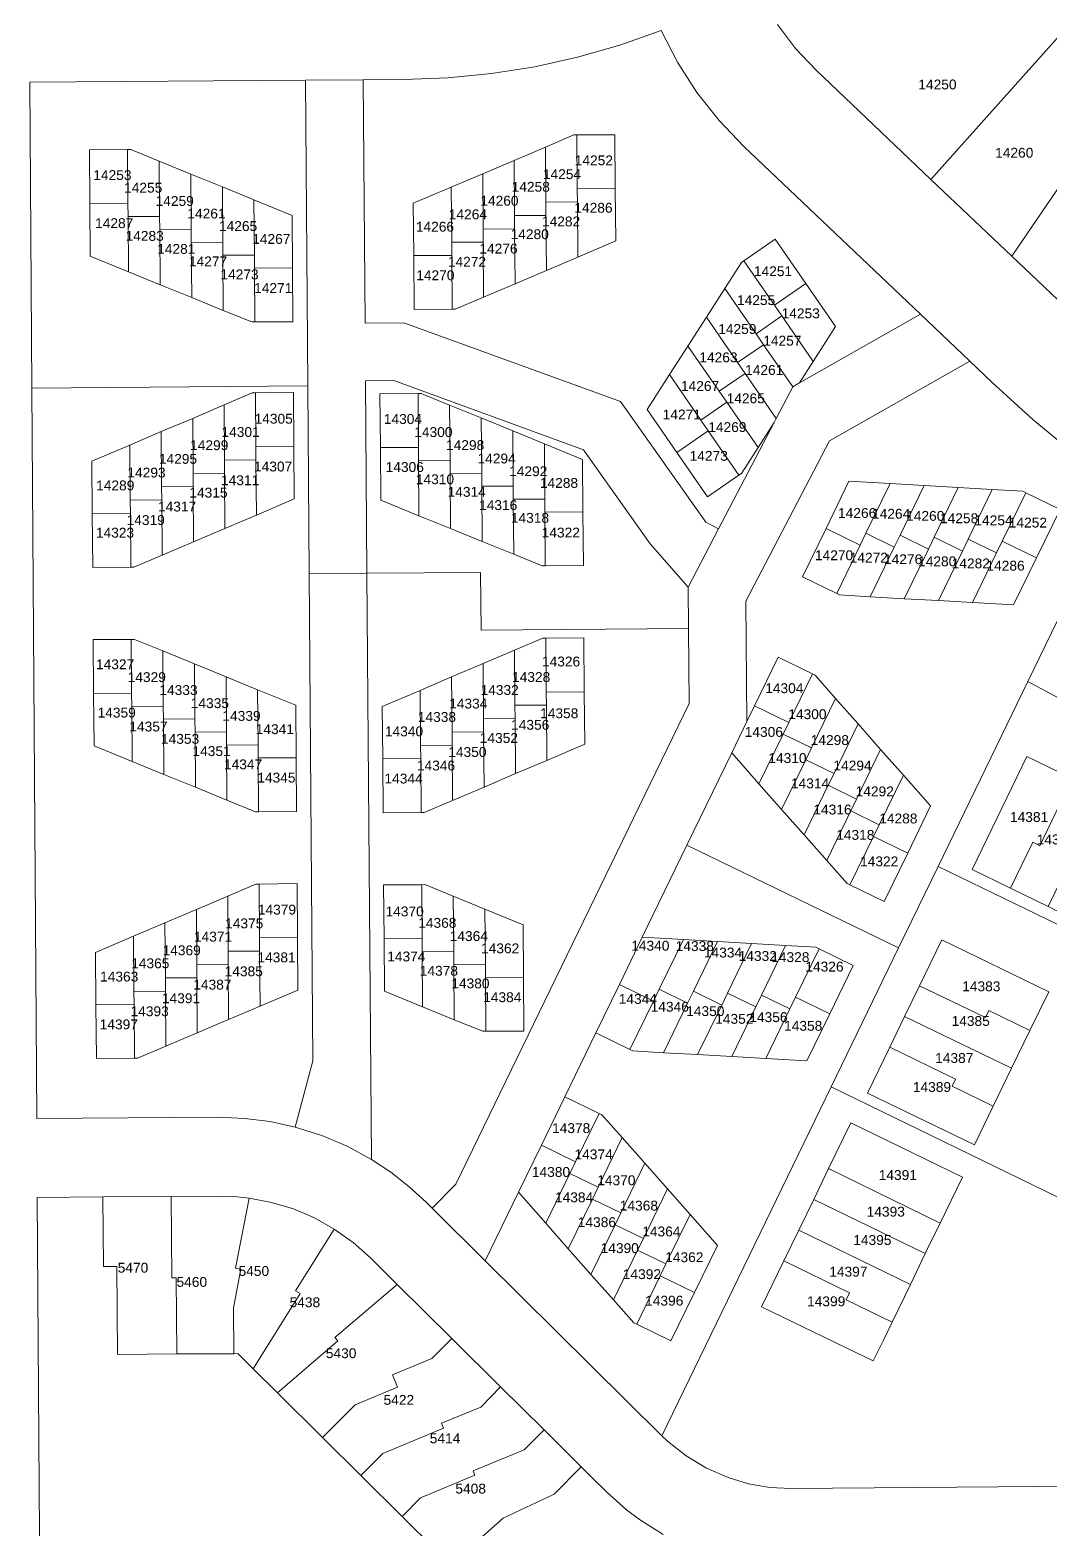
# Model space of a CAD drawing. Header units: feet. Extents: x 865220 to 2843432, y -2240498 to 970288.
# Drawn here: x 2838615 to 2839391, y 963342 to 964482 of the extents above; entities that cross this region are included whole.
import ezdxf
from ezdxf.enums import TextEntityAlignment as Align

# ---------------------------------------------------------------- set-up
doc = ezdxf.new("R2010")
doc.units = ezdxf.units.FT
doc.header["$LTSCALE"] = 0.015
doc.header["$MEASUREMENT"] = 0
doc.layers.add('Dakota County Addresses', color=7, linetype='Continuous')
doc.layers.add('Dakota County Parcels', color=7, linetype='Continuous')
doc.styles.add('Dimensions 100', font='arial.ttf')

# ---------------------------------------------------------------- blocks, each defined once
blk = doc.blocks.new('ACMAP_ANN_TEMPLATE_Dakota County Addresses')
at = {"layer": 'Dakota County Addresses', "style": 'Dimensions 100'}
blk.add_attdef('DakotaCountyAddress', text='', height=50, dxfattribs=at).set_placement((0, 0), align=Align.CENTER)

msp = doc.modelspace()

# ---------------------------------------------------------------- linework, layer by layer
at = {"layer": 'Dakota County Parcels', "lineweight": 5, "ltscale": 100}
for p, q in [((2839301.2, 964368.7), (2839408, 964488.2)), ((2839213.7, 964451.8), (2839301.2, 964368.7)), ((2838614.7, 964442.8), (2838824.7, 964444.2)), ((2838616.2, 964209.8), (2838614.7, 964442.8)), ((2838824.7, 964444.2), (2838868.7, 964444.5)), ((2838826.5, 964211.4), (2838824.7, 964444.2)), ((2838868.7, 964444.5), (2838899.7, 964444.8)), ((2838870.1, 964259.3), (2838868.7, 964444.5)), ((2839362.8, 964310.2), (2839457.9, 964449.6)), ((2839007.5, 964393.3), (2839029, 964402.5)), ((2839029, 964402.5), (2839031.4, 964402.5)), ((2839031.4, 964402.5), (2839060.4, 964402.7)), ((2839031.7, 964361.5), (2839031.4, 964402.5)), ((2839060.7, 964361.7), (2839060.4, 964402.7)), ((2838660.1, 964391.1), (2838689.1, 964391.4)), ((2838660.4, 964350.1), (2838660.1, 964391.1)), ((2838689.1, 964391.4), (2838691.5, 964391.4)), ((2838689.4, 964350.4), (2838689.1, 964391.4)), ((2838691.5, 964391.4), (2838713.2, 964382.5)), ((2838983.6, 964383.1), (2839007.5, 964393.3)), ((2839007.8, 964351.3), (2839007.5, 964393.3)), ((2839158.6, 964393.8), (2839293.2, 964266)), ((2838713.2, 964382.5), (2838737.3, 964372.7)), ((2838713.5, 964340.5), (2838713.2, 964382.5)), ((2838737.3, 964372.7), (2838761.3, 964362.9)), ((2838737.6, 964330.7), (2838737.3, 964372.7)), ((2838935.7, 964362.8), (2838959.7, 964372.9)), ((2838959.7, 964372.9), (2838983.6, 964383.1)), ((2838960, 964330.9), (2838959.7, 964372.9)), ((2838983.9, 964341.1), (2838983.6, 964383.1)), ((2838761.3, 964362.9), (2838785.4, 964353.1)), ((2838761.6, 964320.9), (2838761.3, 964362.9)), ((2838906.8, 964350.5), (2838935.7, 964362.8)), ((2838936.1, 964320.8), (2838935.7, 964362.8)), ((2839031.7, 964361.5), (2839060.7, 964361.7)), ((2839031.8, 964351.5), (2839031.7, 964361.5)), ((2839061, 964321.8), (2839060.7, 964361.7)), ((2839301.2, 964368.7), (2839362.8, 964310.2)), ((2838660.4, 964350.1), (2838689.4, 964350.4)), ((2838660.7, 964310.2), (2838660.4, 964350.1)), ((2838689.5, 964340.4), (2838689.4, 964350.4)), ((2838785.7, 964311.1), (2838785.4, 964353.1)), ((2838785.4, 964353.1), (2838814.5, 964341.2)), ((2838907.1, 964310.6), (2838906.8, 964350.5)), ((2839007.8, 964351.3), (2839031.8, 964351.5)), ((2839007.9, 964341.3), (2839007.8, 964351.3)), ((2839032.1, 964309.5), (2839031.8, 964351.5)), ((2838689.5, 964340.4), (2838713.5, 964340.5)), ((2838689.8, 964298.4), (2838689.5, 964340.4)), ((2838713.6, 964330.5), (2838713.5, 964340.5)), ((2838814.8, 964301.3), (2838814.5, 964341.2)), ((2838983.9, 964341.1), (2839007.9, 964341.3)), ((2838984, 964331.1), (2838983.9, 964341.1)), ((2839008.2, 964299.3), (2839007.9, 964341.3)), ((2838713.6, 964330.5), (2838737.6, 964330.7)), ((2838713.9, 964288.5), (2838713.6, 964330.5)), ((2838737.6, 964320.7), (2838737.6, 964330.7)), ((2838960, 964330.9), (2838984, 964331.1)), ((2838960.1, 964320.9), (2838960, 964330.9)), ((2838984.3, 964289.1), (2838984, 964331.1)), ((2838737.6, 964320.7), (2838761.6, 964320.9)), ((2838738, 964278.7), (2838737.6, 964320.7)), ((2838761.7, 964310.9), (2838761.6, 964320.9)), ((2838936.1, 964320.8), (2838960.1, 964320.9)), ((2838936.1, 964310.8), (2838936.1, 964320.8)), ((2838960.4, 964279), (2838960.1, 964320.9)), ((2839032.1, 964309.5), (2839061, 964321.8)), ((2839158.7, 964306.6), (2839182.6, 964323.1)), ((2839182.6, 964323.1), (2839205.9, 964289.4)), ((2838660.7, 964310.2), (2838689.8, 964298.4)), ((2838761.7, 964310.9), (2838785.7, 964311.1)), ((2838762, 964268.9), (2838761.7, 964310.9)), ((2838785.8, 964301.1), (2838785.7, 964311.1)), ((2838907.1, 964310.6), (2838936.1, 964310.8)), ((2838907.4, 964269.6), (2838907.1, 964310.6)), ((2838936.4, 964269.8), (2838936.1, 964310.8)), ((2839008.2, 964299.3), (2839032.1, 964309.5)), ((2839144.1, 964285.6), (2839156.8, 964305.3)), ((2839156.8, 964305.3), (2839158.7, 964306.6)), ((2839158.7, 964306.6), (2839182.1, 964272.9)), ((2839362.8, 964310.2), (2839402.7, 964272.3)), ((2838689.8, 964298.4), (2838713.9, 964288.5)), ((2838785.8, 964301.1), (2838814.8, 964301.3)), ((2838786.1, 964260.1), (2838785.8, 964301.1)), ((2838815.1, 964260.3), (2838814.8, 964301.3)), ((2838984.3, 964289.1), (2839008.2, 964299.3)), ((2838713.9, 964288.5), (2838738, 964278.7)), ((2838960.4, 964279), (2838984.3, 964289.1)), ((2839130.1, 964263.7), (2839144.1, 964285.6)), ((2839144.1, 964285.6), (2839168, 964251)), ((2839182.1, 964272.9), (2839205.9, 964289.4)), ((2839205.9, 964289.4), (2839228.6, 964256.6)), ((2838738, 964278.7), (2838762, 964268.9)), ((2838907.4, 964269.6), (2838936.4, 964269.8)), ((2838936.4, 964269.8), (2838938.8, 964269.8)), ((2838938.8, 964269.8), (2838960.4, 964279)), ((2839182.1, 964272.9), (2839187.7, 964264.7)), ((2838762, 964268.9), (2838783.7, 964260.1)), ((2838783.7, 964260.1), (2838786.1, 964260.1)), ((2838786.1, 964260.1), (2838815.1, 964260.3)), ((2838870.1, 964259.3), (2838899.6, 964259.5)), ((2838899.6, 964259.5), (2839064.6, 964199.5)), ((2839116, 964241.8), (2839130.1, 964263.7)), ((2839130.1, 964263.7), (2839153.9, 964229.2)), ((2839168, 964251), (2839187.7, 964264.7)), ((2839187.7, 964264.7), (2839211.6, 964230.1)), ((2839201, 964213.7), (2839293.2, 964266)), ((2839293.2, 964266), (2839330.9, 964230.2)), ((2839168, 964251), (2839173.7, 964242.8)), ((2839211.6, 964230.1), (2839228.6, 964256.6)), ((2839102, 964220), (2839116, 964241.8)), ((2839116, 964241.8), (2839139.9, 964207.3)), ((2839153.9, 964229.2), (2839173.7, 964242.8)), ((2839173.7, 964242.8), (2839195.9, 964210.7)), ((2839153.9, 964229.2), (2839159.6, 964220.9)), ((2839201, 964213.7), (2839211.6, 964230.1)), ((2839224, 964169.5), (2839330.9, 964230.2)), ((2839330.9, 964230.2), (2839347.6, 964214.3)), ((2838870.4, 964215.3), (2838892, 964215.5)), ((2838871.5, 964068.8), (2838870.4, 964215.3)), ((2838892, 964215.5), (2839036.6, 964162.8)), ((2839085, 964193.5), (2839102, 964220)), ((2839102, 964220), (2839125.8, 964185.4)), ((2839139.9, 964207.3), (2839159.6, 964220.9)), ((2839159.6, 964220.9), (2839183.3, 964186.7)), ((2839195.9, 964210.7), (2839201, 964213.7)), ((2838616.2, 964209.8), (2838826.5, 964211.4)), ((2838619.9, 963653.5), (2838616.2, 964209.8)), ((2838762.6, 964196.9), (2838784.1, 964206.1)), ((2838784.1, 964206.1), (2838786.5, 964206.1)), ((2838786.5, 964206.1), (2838815.5, 964206.3)), ((2838786.8, 964165.1), (2838786.5, 964206.1)), ((2838815.8, 964165.3), (2838815.5, 964206.3)), ((2838826.5, 964211.4), (2838827.5, 964068.4)), ((2838881.4, 964205.4), (2838910.4, 964205.6)), ((2838881.7, 964164.4), (2838881.4, 964205.4)), ((2838910.7, 964164.6), (2838910.4, 964205.6)), ((2838910.4, 964205.6), (2838912.8, 964205.6)), ((2838912.8, 964205.6), (2838934.5, 964196.8)), ((2839139.9, 964207.3), (2839145.6, 964199.1)), ((2839183.3, 964186.7), (2839195.9, 964210.7)), ((2838738.7, 964186.7), (2838762.6, 964196.9)), ((2838762.9, 964154.9), (2838762.6, 964196.9)), ((2838934.5, 964196.8), (2838958.6, 964187)), ((2838934.8, 964154.8), (2838934.5, 964196.8)), ((2839064.6, 964199.5), (2839129.6, 964107.7)), ((2839085, 964193.5), (2839107.7, 964160.7)), ((2839125.8, 964185.4), (2839145.6, 964199.1)), ((2839145.6, 964199.1), (2839169.5, 964164.5)), ((2838714.7, 964176.6), (2838738.7, 964186.7)), ((2838739, 964144.7), (2838738.7, 964186.7)), ((2838958.9, 964145), (2838958.6, 964187)), ((2838958.6, 964187), (2838982.6, 964177.1)), ((2839125.8, 964185.4), (2839131.5, 964177.2)), ((2839139.4, 964102.6), (2839181.7, 964183.5)), ((2839169.5, 964164.5), (2839181.7, 964183.5)), ((2839181.7, 964183.5), (2839183.3, 964186.7)), ((2838690.8, 964166.4), (2838714.7, 964176.6)), ((2838715, 964134.6), (2838714.7, 964176.6)), ((2838982.9, 964135.2), (2838982.6, 964177.1)), ((2838982.6, 964177.1), (2839006.7, 964167.3)), ((2839006.7, 964167.3), (2839007, 964125.3)), ((2839006.7, 964167.3), (2839035.8, 964155.5)), ((2839107.7, 964160.7), (2839131.5, 964177.2)), ((2839131.5, 964177.2), (2839154.8, 964143.5)), ((2839160.3, 964047.5), (2839224, 964169.5)), ((2838661.9, 964154.1), (2838690.8, 964166.4)), ((2838691.1, 964124.4), (2838690.8, 964166.4)), ((2838786.8, 964165.1), (2838815.8, 964165.3)), ((2838786.9, 964155.1), (2838786.8, 964165.1)), ((2838816.1, 964125.4), (2838815.8, 964165.3)), ((2838881.7, 964164.4), (2838910.7, 964164.6)), ((2838882, 964124.5), (2838881.7, 964164.4)), ((2838910.7, 964164.6), (2838910.8, 964154.6)), ((2839036.1, 964115.5), (2839035.8, 964155.5)), ((2839036.6, 964162.8), (2839087.4, 964091.2)), ((2839107.7, 964160.7), (2839131, 964127)), ((2839156.8, 964144.8), (2839169.5, 964164.5)), ((2838662.2, 964114.2), (2838661.9, 964154.1)), ((2838739, 964144.7), (2838763, 964144.9)), ((2838739, 964134.7), (2838739, 964144.7)), ((2838762.9, 964154.9), (2838786.9, 964155.1)), ((2838763, 964144.9), (2838762.9, 964154.9)), ((2838763.3, 964102.9), (2838763, 964144.9)), ((2838787.2, 964113.1), (2838786.9, 964155.1)), ((2838910.8, 964154.6), (2838934.8, 964154.8)), ((2838910.8, 964154.6), (2838911.1, 964112.6)), ((2838934.8, 964154.8), (2838934.9, 964144.8)), ((2838934.9, 964144.8), (2838958.9, 964145)), ((2838935.2, 964102.8), (2838934.9, 964144.8)), ((2838958.9, 964145), (2838958.9, 964135)), ((2839154.8, 964143.5), (2839156.8, 964144.8)), ((2838715, 964134.6), (2838739, 964134.7)), ((2838715.1, 964124.6), (2838715, 964134.6)), ((2838739.4, 964092.7), (2838739, 964134.7)), ((2838958.9, 964135), (2838982.9, 964135.2)), ((2838959.3, 964093), (2838958.9, 964135)), ((2838982.9, 964135.2), (2838983, 964125.2)), ((2839131, 964127), (2839154.8, 964143.5)), ((2839221.3, 964102.9), (2839238.7, 964138.8)), ((2839238.7, 964138.8), (2839270.1, 964137)), ((2839251.7, 964099.2), (2839270.1, 964137)), ((2839270.1, 964137), (2839296, 964135.5)), ((2839277.7, 964097.7), (2839296, 964135.5)), ((2839296, 964135.5), (2839322, 964134)), ((2839303.7, 964096.2), (2839322, 964134)), ((2839322, 964134), (2839348, 964132.5)), ((2839329.6, 964094.7), (2839348, 964132.5)), ((2839348, 964132.5), (2839371.3, 964131.2)), ((2839375, 963986.3), (2839446.1, 964132.6)), ((2838691.1, 964124.4), (2838715.1, 964124.6)), ((2838691.2, 964114.4), (2838691.1, 964124.4)), ((2838715.4, 964082.6), (2838715.1, 964124.6)), ((2838787.2, 964113.1), (2838816.1, 964125.4)), ((2838882, 964124.5), (2838911.1, 964112.6)), ((2838983, 964125.2), (2839007, 964125.3)), ((2838983, 964125.2), (2838983.3, 964083.2)), ((2839007, 964125.3), (2839007.1, 964115.3)), ((2839355.6, 964093.2), (2839373.5, 964130.1)), ((2839371.3, 964131.2), (2839373.5, 964130.1)), ((2839373.5, 964130.1), (2839399.6, 964117.4)), ((2838662.2, 964114.2), (2838691.2, 964114.4)), ((2838662.5, 964073.2), (2838662.2, 964114.2)), ((2838691.5, 964073.4), (2838691.2, 964114.4)), ((2838763.3, 964102.9), (2838787.2, 964113.1)), ((2838911.1, 964112.6), (2838935.2, 964102.8)), ((2839007.1, 964115.3), (2839036.1, 964115.5)), ((2839007.4, 964074.3), (2839007.1, 964115.3)), ((2839036.4, 964074.6), (2839036.1, 964115.5)), ((2839381.6, 964080.6), (2839399.6, 964117.4)), ((2838739.4, 964092.7), (2838763.3, 964102.9)), ((2838935.2, 964102.8), (2838959.3, 964093)), ((2839116.3, 964058.2), (2839139.4, 964102.6)), ((2839129.6, 964107.7), (2839139.4, 964102.6)), ((2839203.4, 964066), (2839221.3, 964102.9)), ((2839221.3, 964102.9), (2839247.4, 964090.2)), ((2839247.4, 964090.2), (2839251.7, 964099.2)), ((2839251.7, 964099.2), (2839273.3, 964088.7)), ((2838715.4, 964082.6), (2838739.4, 964092.7)), ((2838959.3, 964093), (2838983.3, 964083.2)), ((2839087.4, 964091.2), (2839116.3, 964058.2)), ((2839229.5, 964053.3), (2839247.4, 964090.2)), ((2839255, 964050.9), (2839273.3, 964088.7)), ((2839273.3, 964088.7), (2839277.7, 964097.7)), ((2839277.7, 964097.7), (2839299.3, 964087.2)), ((2839280.9, 964049.4), (2839299.3, 964087.2)), ((2839299.3, 964087.2), (2839303.7, 964096.2)), ((2839303.7, 964096.2), (2839325.2, 964085.7)), ((2839325.2, 964085.7), (2839329.6, 964094.7)), ((2839329.6, 964094.7), (2839351.2, 964084.2)), ((2839351.2, 964084.2), (2839355.6, 964093.2)), ((2839355.6, 964093.2), (2839381.6, 964080.6)), ((2838693.9, 964073.4), (2838715.4, 964082.6)), ((2838983.3, 964083.2), (2839005, 964074.3)), ((2839306.9, 964047.9), (2839325.2, 964085.7)), ((2839332.8, 964046.5), (2839351.2, 964084.2)), ((2839364.2, 964044.7), (2839381.6, 964080.6)), ((2838662.5, 964073.2), (2838691.5, 964073.4)), ((2838691.5, 964073.4), (2838693.9, 964073.4)), ((2838827.5, 964068.4), (2838871.5, 964068.8)), ((2838830.3, 963697.5), (2838827.5, 964068.4)), ((2838871.5, 964068.8), (2838958.1, 964069.4)), ((2838874.9, 963622.4), (2838871.5, 964068.8)), ((2838958.1, 964069.4), (2838958.5, 964025.4)), ((2839005, 964074.3), (2839007.4, 964074.3)), ((2839007.4, 964074.3), (2839036.4, 964074.6)), ((2839203.4, 964066), (2839229.5, 964053.3)), ((2839116.5, 964026.6), (2839116.3, 964058.2)), ((2839229.5, 964053.3), (2839231.6, 964052.3)), ((2839160.3, 964047.5), (2839161, 963955.9)), ((2839231.6, 964052.3), (2839255, 964050.9)), ((2839255, 964050.9), (2839280.9, 964049.4)), ((2839280.9, 964049.4), (2839306.9, 964047.9)), ((2839306.9, 964047.9), (2839332.8, 964046.5)), ((2839332.8, 964046.5), (2839364.2, 964044.7)), ((2838662.9, 964018.2), (2838691.9, 964018.4)), ((2838691.9, 964018.4), (2838694.3, 964018.4)), ((2838692.2, 963977.4), (2838691.9, 964018.4)), ((2838694.3, 964018.4), (2838716, 964009.6)), ((2838958.5, 964025.4), (2839116.5, 964026.6)), ((2838983.9, 964010.2), (2839005.4, 964019.3)), ((2839005.4, 964019.3), (2839007.8, 964019.3)), ((2839007.8, 964019.3), (2839036.8, 964019.6)), ((2839008.1, 963978.3), (2839007.8, 964019.3)), ((2839037.1, 963978.6), (2839036.8, 964019.6)), ((2839116.9, 963969.7), (2839116.5, 964026.6)), ((2838663.2, 963977.2), (2838662.9, 964018.2)), ((2838716, 964009.6), (2838740.1, 963999.8)), ((2838716.3, 963967.6), (2838716, 964009.6)), ((2838960, 964000), (2838983.9, 964010.2)), ((2838984.2, 963968.2), (2838983.9, 964010.2)), ((2838740.4, 963957.8), (2838740.1, 963999.8)), ((2838740.1, 963999.8), (2838764.1, 963989.9)), ((2838936, 963989.8), (2838960, 964000)), ((2838960.3, 963958), (2838960, 964000)), ((2839166.9, 963967.9), (2839184.8, 964004.8)), ((2839184.8, 964004.8), (2839210.9, 963992.1)), ((2838764.1, 963989.9), (2838788.2, 963980.1)), ((2838764.4, 963947.9), (2838764.1, 963989.9)), ((2838912.1, 963979.6), (2838936, 963989.8)), ((2838936.4, 963947.8), (2838936, 963989.8)), ((2839192.9, 963955.2), (2839210.9, 963992.1)), ((2839210.9, 963992.1), (2839213, 963991.1)), ((2839213, 963991.1), (2839228.5, 963973.5)), ((2839306.7, 963845.5), (2839375, 963986.3)), ((2839375, 963986.3), (2839418.7, 963962.9)), ((2838663.2, 963977.2), (2838692.2, 963977.4)), ((2838663.5, 963937.3), (2838663.2, 963977.2)), ((2838692.3, 963967.4), (2838692.2, 963977.4)), ((2838788.5, 963938.1), (2838788.2, 963980.1)), ((2838788.2, 963980.1), (2838817.3, 963968.3)), ((2838883.2, 963967.3), (2838912.1, 963979.6)), ((2838912.4, 963937.6), (2838912.1, 963979.6)), ((2839008.1, 963978.3), (2839037.1, 963978.6)), ((2839008.2, 963968.3), (2839008.1, 963978.3)), ((2839037.4, 963938.6), (2839037.1, 963978.6)), ((2839210.2, 963935.8), (2839228.5, 963973.5)), ((2839228.5, 963973.5), (2839245.7, 963954.1)), ((2838692.3, 963967.4), (2838716.3, 963967.6)), ((2838692.6, 963925.4), (2838692.3, 963967.4)), ((2838716.4, 963957.6), (2838716.3, 963967.6)), ((2838817.6, 963928.3), (2838817.3, 963968.3)), ((2838883.5, 963927.4), (2838883.2, 963967.3)), ((2838939.2, 963603.6), (2839116.9, 963969.7)), ((2838984.2, 963968.2), (2839008.2, 963968.3)), ((2838984.3, 963958.2), (2838984.2, 963968.2)), ((2839008.5, 963926.3), (2839008.2, 963968.3)), ((2839161, 963955.9), (2839166.9, 963967.9)), ((2839166.9, 963967.9), (2839192.9, 963955.2)), ((2838716.4, 963957.6), (2838740.4, 963957.8)), ((2838716.7, 963915.6), (2838716.4, 963957.6)), ((2838740.5, 963947.8), (2838740.4, 963957.8)), ((2838960.3, 963958), (2838984.3, 963958.2)), ((2838960.4, 963948), (2838960.3, 963958)), ((2838984.6, 963916.2), (2838984.3, 963958.2)), ((2839149.4, 963932), (2839161, 963955.9)), ((2839188.6, 963946.3), (2839192.9, 963955.2)), ((2839227.4, 963916.3), (2839245.7, 963954.1)), ((2839245.7, 963954.1), (2839262.9, 963934.6)), ((2838740.5, 963947.8), (2838764.4, 963947.9)), ((2838740.8, 963905.8), (2838740.5, 963947.8)), ((2838764.5, 963937.9), (2838764.4, 963947.9)), ((2838936.4, 963947.8), (2838960.4, 963948)), ((2838936.4, 963937.8), (2838936.4, 963947.8)), ((2838960.7, 963906), (2838960.4, 963948)), ((2839008.5, 963926.3), (2839037.4, 963938.6)), ((2839170.2, 963908.5), (2839188.6, 963946.3)), ((2839188.6, 963946.3), (2839210.2, 963935.8)), ((2838663.5, 963937.3), (2838692.6, 963925.4)), ((2838764.5, 963937.9), (2838788.5, 963938.1)), ((2838764.8, 963896), (2838764.5, 963937.9)), ((2838788.6, 963928.1), (2838788.5, 963938.1)), ((2838788.6, 963928.1), (2838817.6, 963928.3)), ((2838788.9, 963887.1), (2838788.6, 963928.1)), ((2838817.9, 963887.4), (2838817.6, 963928.3)), ((2838883.5, 963927.4), (2838912.5, 963927.6)), ((2838883.8, 963886.4), (2838883.5, 963927.4)), ((2838912.4, 963937.6), (2838936.4, 963937.8)), ((2838912.5, 963927.6), (2838912.4, 963937.6)), ((2838912.8, 963886.6), (2838912.5, 963927.6)), ((2838936.7, 963895.8), (2838936.4, 963937.8)), ((2839115.3, 963861.8), (2839149.4, 963932)), ((2839149.4, 963932), (2839170.2, 963908.5)), ((2839205.8, 963926.8), (2839210.2, 963935.8)), ((2839244.6, 963896.8), (2839262.9, 963934.6)), ((2839262.9, 963934.6), (2839280.2, 963915.1)), ((2839332.6, 963843.2), (2839374.3, 963929.2)), ((2839374.3, 963929.2), (2839408.9, 963912.4)), ((2838692.6, 963925.4), (2838716.7, 963915.6)), ((2838716.7, 963915.6), (2838740.8, 963905.8)), ((2838960.7, 963906), (2838984.6, 963916.2)), ((2838984.6, 963916.2), (2839008.5, 963926.3)), ((2839187.4, 963889), (2839205.8, 963926.8)), ((2839205.8, 963926.8), (2839227.4, 963916.3)), ((2839223, 963907.3), (2839227.4, 963916.3)), ((2838740.8, 963905.8), (2838764.8, 963896)), ((2838936.7, 963895.8), (2838960.7, 963906)), ((2839170.2, 963908.5), (2839187.4, 963889)), ((2839204.7, 963869.5), (2839223, 963907.3)), ((2839223, 963907.3), (2839244.6, 963896.8)), ((2839261.8, 963877.3), (2839280.2, 963915.1)), ((2839280.2, 963915.1), (2839301, 963891.6)), ((2839384.2, 963861.3), (2839408.9, 963912.4)), ((2838764.8, 963896), (2838786.5, 963887.1)), ((2838915.2, 963886.6), (2838936.7, 963895.8)), ((2839240.2, 963887.8), (2839244.6, 963896.8)), ((2839390.6, 963815), (2839432.3, 963901)), ((2838786.5, 963887.1), (2838788.9, 963887.1)), ((2838788.9, 963887.1), (2838817.9, 963887.4)), ((2838883.8, 963886.4), (2838912.8, 963886.6)), ((2838912.8, 963886.6), (2838915.2, 963886.6)), ((2839187.4, 963889), (2839204.7, 963869.5)), ((2839221.9, 963850), (2839240.2, 963887.8)), ((2839240.2, 963887.8), (2839261.8, 963877.3)), ((2839283.5, 963855.7), (2839301, 963891.6)), ((2839257.4, 963868.3), (2839261.8, 963877.3)), ((2839081.2, 963791.6), (2839115.3, 963861.8)), ((2839115.3, 963861.8), (2839276.5, 963783.5)), ((2839204.7, 963869.5), (2839221.9, 963850)), ((2839239.5, 963831.5), (2839257.4, 963868.3)), ((2839257.4, 963868.3), (2839283.5, 963855.7)), ((2839361.8, 963829), (2839378.8, 963863.9)), ((2839378.8, 963863.9), (2839384.2, 963861.3)), ((2839221.9, 963850), (2839237.4, 963832.5)), ((2839265.6, 963818.8), (2839283.5, 963855.7)), ((2839276.5, 963783.5), (2839306.7, 963845.5)), ((2839306.7, 963845.5), (2839584.6, 963710.5)), ((2839332.6, 963843.2), (2839361.8, 963829)), ((2838765.4, 963823), (2838786.9, 963832.1)), ((2838786.9, 963832.1), (2838789.3, 963832.1)), ((2838789.3, 963832.1), (2838818.3, 963832.4)), ((2838789.6, 963791.1), (2838789.3, 963832.1)), ((2838818.6, 963791.4), (2838818.3, 963832.4)), ((2838884.2, 963831.4), (2838913.2, 963831.6)), ((2838884.5, 963790.4), (2838884.2, 963831.4)), ((2838913.2, 963831.6), (2838915.6, 963831.7)), ((2838913.5, 963790.6), (2838913.2, 963831.6)), ((2838915.6, 963831.7), (2838937.3, 963822.8)), ((2839237.4, 963832.5), (2839239.5, 963831.5)), ((2839239.5, 963831.5), (2839265.6, 963818.8)), ((2839361.8, 963829), (2839390.6, 963815)), ((2838741.5, 963812.8), (2838765.4, 963823)), ((2838765.7, 963781), (2838765.4, 963823)), ((2838937.3, 963822.8), (2838961.4, 963813)), ((2838937.6, 963780.8), (2838937.3, 963822.8)), ((2838961.4, 963813), (2838990.5, 963801.1)), ((2838961.7, 963771), (2838961.4, 963813)), ((2839390.6, 963815), (2839414, 963803.7)), ((2838693.6, 963792.4), (2838717.5, 963802.6)), ((2838717.5, 963802.6), (2838741.5, 963812.8)), ((2838717.9, 963760.6), (2838717.5, 963802.6)), ((2838741.8, 963770.8), (2838741.5, 963812.8)), ((2838664.7, 963780.1), (2838693.6, 963792.4)), ((2838693.9, 963750.4), (2838693.6, 963792.4)), ((2838789.6, 963791.1), (2838818.6, 963791.4)), ((2838789.7, 963781.1), (2838789.6, 963791.1)), ((2838818.9, 963751.4), (2838818.6, 963791.4)), ((2838884.5, 963790.4), (2838913.5, 963790.6)), ((2838884.8, 963750.5), (2838884.5, 963790.4)), ((2838913.6, 963780.6), (2838913.5, 963790.6)), ((2838990.8, 963761.2), (2838990.5, 963801.1)), ((2839063.8, 963755.7), (2839081.2, 963791.6)), ((2839081.2, 963791.6), (2839112.6, 963789.8)), ((2838665, 963740.2), (2838664.7, 963780.1)), ((2838765.7, 963781), (2838789.7, 963781.1)), ((2838765.8, 963771), (2838765.7, 963781)), ((2838790, 963739.1), (2838789.7, 963781.1)), ((2838913.6, 963780.6), (2838937.6, 963780.8)), ((2838913.9, 963738.6), (2838913.6, 963780.6)), ((2838937.7, 963770.8), (2838937.6, 963780.8)), ((2839094.2, 963752), (2839112.6, 963789.8)), ((2839112.6, 963789.8), (2839138.5, 963788.3)), ((2839120.2, 963750.5), (2839138.5, 963788.3)), ((2839138.5, 963788.3), (2839164.5, 963786.8)), ((2839146.1, 963749), (2839164.5, 963786.8)), ((2839164.5, 963786.8), (2839190.4, 963785.3)), ((2839172.1, 963747.5), (2839190.4, 963785.3)), ((2839190.4, 963785.3), (2839213.8, 963784)), ((2839198, 963746), (2839216, 963782.9)), ((2839213.8, 963784), (2839216, 963782.9)), ((2839216, 963782.9), (2839242, 963770.2)), ((2839225.1, 963677.6), (2839276.5, 963783.5)), ((2839292.6, 963754.7), (2839309.5, 963789.6)), ((2839309.5, 963789.6), (2839391, 963750.1)), ((2838741.8, 963770.8), (2838765.8, 963771)), ((2838741.9, 963760.8), (2838741.8, 963770.8)), ((2838766.1, 963729), (2838765.8, 963771)), ((2838937.7, 963770.8), (2838961.7, 963771)), ((2838938, 963728.8), (2838937.7, 963770.8)), ((2838961.8, 963761), (2838961.7, 963771)), ((2839224.1, 963733.4), (2839242, 963770.2)), ((2838717.9, 963760.6), (2838741.9, 963760.8)), ((2838717.9, 963750.6), (2838717.9, 963760.6)), ((2838742.2, 963718.8), (2838741.9, 963760.8)), ((2838961.8, 963761), (2838990.8, 963761.2)), ((2838962.1, 963720), (2838961.8, 963761)), ((2838991.1, 963720.2), (2838990.8, 963761.2)), ((2838693.9, 963750.4), (2838717.9, 963750.6)), ((2838694, 963740.4), (2838693.9, 963750.4)), ((2838718.3, 963708.6), (2838717.9, 963750.6)), ((2838790, 963739.1), (2838818.9, 963751.4)), ((2838884.8, 963750.5), (2838913.9, 963738.6)), ((2839045.9, 963718.8), (2839063.8, 963755.7)), ((2839063.8, 963755.7), (2839089.9, 963743)), ((2839089.9, 963743), (2839094.2, 963752)), ((2839094.2, 963752), (2839115.8, 963741.5)), ((2839115.8, 963741.5), (2839120.2, 963750.5)), ((2839120.2, 963750.5), (2839141.8, 963740)), ((2839141.8, 963740), (2839146.1, 963749)), ((2839146.1, 963749), (2839167.7, 963738.5)), ((2839167.7, 963738.5), (2839172.1, 963747.5)), ((2839172.1, 963747.5), (2839193.7, 963737)), ((2839193.7, 963737), (2839198, 963746)), ((2839198, 963746), (2839224.1, 963733.4)), ((2839281.2, 963731.3), (2839292.6, 963754.7)), ((2839292.6, 963754.7), (2839342.7, 963730.4)), ((2839391, 963750.1), (2839376.7, 963720.5)), ((2838665, 963740.2), (2838694, 963740.4)), ((2838665.3, 963699.2), (2838665, 963740.2)), ((2838694.3, 963699.4), (2838694, 963740.4)), ((2838766.1, 963729), (2838790, 963739.1)), ((2838913.9, 963738.6), (2838938, 963728.8)), ((2839071.9, 963706.1), (2839089.9, 963743)), ((2839097.5, 963703.7), (2839115.8, 963741.5)), ((2839123.4, 963702.2), (2839141.8, 963740)), ((2839149.4, 963700.7), (2839167.7, 963738.5)), ((2839175.3, 963699.3), (2839193.7, 963737)), ((2839206.7, 963697.5), (2839224.1, 963733.4)), ((2839342.7, 963730.4), (2839345.3, 963735.8)), ((2839345.3, 963735.8), (2839376.7, 963720.5)), ((2838742.2, 963718.8), (2838766.1, 963729)), ((2838938, 963728.8), (2838959.7, 963720)), ((2839269.9, 963708), (2839281.2, 963731.3)), ((2839281.2, 963731.3), (2839362.7, 963691.8)), ((2838718.3, 963708.6), (2838742.2, 963718.8)), ((2838959.7, 963720), (2838962.1, 963720)), ((2838962.1, 963720), (2838991.1, 963720.2)), ((2839022.3, 963670.2), (2839045.9, 963718.8)), ((2839045.9, 963718.8), (2839071.9, 963706.1)), ((2839376.7, 963720.5), (2839362.7, 963691.8)), ((2838665.3, 963699.2), (2838694.3, 963699.4)), ((2838694.3, 963699.4), (2838696.7, 963699.4)), ((2838696.7, 963699.4), (2838718.3, 963708.6)), ((2839071.9, 963706.1), (2839074.1, 963705.1)), ((2839074.1, 963705.1), (2839097.5, 963703.7)), ((2839097.5, 963703.7), (2839123.4, 963702.2)), ((2839123.4, 963702.2), (2839149.4, 963700.7)), ((2839149.4, 963700.7), (2839175.3, 963699.3)), ((2839175.3, 963699.3), (2839206.7, 963697.5)), ((2839252.9, 963673), (2839269.9, 963708)), ((2839269.9, 963708), (2839320, 963683.6)), ((2838816.9, 963647), (2838830.3, 963697.5)), ((2839362.7, 963691.8), (2839348.7, 963663)), ((2839096.1, 963412), (2839225.1, 963677.6)), ((2839320, 963683.6), (2839317.4, 963678.2)), ((2839317.4, 963678.2), (2839348.7, 963663)), ((2839004.4, 963633.3), (2839022.3, 963670.2)), ((2839022.3, 963670.2), (2839048.3, 963657.5)), ((2839334.4, 963633.5), (2839252.9, 963673)), ((2838619.9, 963653.5), (2838758.4, 963654.5)), ((2839030.4, 963620.7), (2839048.3, 963657.5)), ((2839048.3, 963657.5), (2839050.5, 963656.5)), ((2839050.5, 963656.5), (2839066, 963639)), ((2839348.7, 963663), (2839334.4, 963633.5)), ((2839223.2, 963615.4), (2839240.2, 963650.3)), ((2839240.2, 963650.3), (2839325.3, 963609)), ((2838986.9, 963597.4), (2839004.4, 963633.3)), ((2839004.4, 963633.3), (2839030.4, 963620.7)), ((2839047.7, 963601.2), (2839066, 963639)), ((2839066, 963639), (2839083.2, 963619.5)), ((2839026.1, 963611.7), (2839030.4, 963620.7)), ((2839064.9, 963581.7), (2839083.2, 963619.5)), ((2839083.2, 963619.5), (2839100.4, 963600)), ((2839007.7, 963573.9), (2839026.1, 963611.7)), ((2839026.1, 963611.7), (2839047.7, 963601.2)), ((2839211.9, 963592), (2839223.2, 963615.4)), ((2839223.2, 963615.4), (2839308.3, 963574)), ((2839325.3, 963609), (2839308.3, 963574)), ((2838921.1, 963585.4), (2838939.2, 963603.6)), ((2838961.6, 963545.3), (2838986.9, 963597.4)), ((2838986.9, 963597.4), (2839007.7, 963573.9)), ((2839043.3, 963592.2), (2839047.7, 963601.2)), ((2839082.1, 963562.2), (2839100.4, 963600)), ((2839100.4, 963600), (2839117.7, 963580.5)), ((2838620.3, 963593.5), (2838670.3, 963593.9)), ((2838670.3, 963593.9), (2838722.3, 963594.2)), ((2838670.7, 963540.9), (2838670.3, 963593.9)), ((2838722.3, 963594.2), (2838758.8, 963594.5)), ((2838722.7, 963532.2), (2838722.3, 963594.2)), ((2838771.4, 963539.6), (2838781.7, 963593)), ((2838916.5, 963590), (2838921.1, 963585.4)), ((2838921.1, 963585.4), (2838961.6, 963545.3)), ((2839024.9, 963554.4), (2839043.3, 963592.2)), ((2839043.3, 963592.2), (2839064.9, 963581.7)), ((2839200.5, 963568.6), (2839211.9, 963592)), ((2839211.9, 963592), (2839296.9, 963550.7)), ((2839007.7, 963573.9), (2839024.9, 963554.4)), ((2839060.5, 963572.7), (2839064.9, 963581.7)), ((2839099.3, 963542.8), (2839117.7, 963580.5)), ((2839117.7, 963580.5), (2839138.5, 963557)), ((2839308.3, 963574), (2839296.9, 963550.7)), ((2838817.1, 963522.4), (2838846.5, 963569.4)), ((2839042.2, 963534.9), (2839060.5, 963572.7)), ((2839060.5, 963572.7), (2839082.1, 963562.2)), ((2839077.7, 963553.2), (2839082.1, 963562.2)), ((2839189.2, 963545.2), (2839200.5, 963568.6)), ((2839200.5, 963568.6), (2839285.6, 963527.3)), ((2839024.9, 963554.4), (2839042.2, 963534.9)), ((2839059.4, 963515.5), (2839077.7, 963553.2)), ((2839077.7, 963553.2), (2839099.3, 963542.8)), ((2839121, 963521.1), (2839138.5, 963557)), ((2839296.9, 963550.7), (2839285.6, 963527.3)), ((2838670.7, 963540.9), (2838681, 963540.9)), ((2838681.4, 963474), (2838681, 963540.9)), ((2838775.5, 963538.8), (2838771.4, 963539.6)), ((2838874.3, 963547.4), (2838894.5, 963527.3)), ((2838961.6, 963545.3), (2839096.1, 963412)), ((2839094.9, 963533.8), (2839099.3, 963542.8)), ((2839172.2, 963510.3), (2839189.2, 963545.2)), ((2839189.2, 963545.2), (2839239.3, 963520.8)), ((2838722.7, 963532.2), (2838726.2, 963532.2)), ((2838726.2, 963532.2), (2838726.6, 963474.3)), ((2838769.9, 963509.3), (2838775.5, 963538.8)), ((2839042.2, 963534.9), (2839059.4, 963515.5)), ((2839077, 963496.9), (2839094.9, 963533.8)), ((2839094.9, 963533.8), (2839121, 963521.1)), ((2838820.6, 963520.2), (2838784.7, 963463)), ((2838817.1, 963522.4), (2838820.6, 963520.2)), ((2838847.1, 963486.8), (2838894.5, 963527.3)), ((2838894.5, 963527.3), (2838936.1, 963486.1)), ((2839103.1, 963484.2), (2839121, 963521.1)), ((2839239.3, 963520.8), (2839236.7, 963515.4)), ((2839285.6, 963527.3), (2839271.6, 963498.5)), ((2838770.1, 963474.5), (2838769.9, 963509.3)), ((2839059.4, 963515.5), (2839074.9, 963497.9)), ((2839236.7, 963515.4), (2839271.6, 963498.5)), ((2839074.9, 963497.9), (2839077, 963496.9)), ((2839077, 963496.9), (2839103.1, 963484.2)), ((2838803.2, 963444.8), (2838849.4, 963484.2)), ((2838849.4, 963484.2), (2838847.1, 963486.8)), ((2838920.9, 963470.9), (2838936.1, 963486.1)), ((2838936.1, 963486.1), (2838973.3, 963449.2)), ((2838681.4, 963474), (2838726.6, 963474.3)), ((2838726.6, 963474.3), (2838770.1, 963474.5)), ((2838770.1, 963474.5), (2838773.1, 963474.6)), ((2838773.1, 963474.6), (2838784.7, 963463)), ((2838890.9, 963458.5), (2838920.9, 963470.9)), ((2838784.7, 963463), (2838803.2, 963444.8)), ((2838862.5, 963435.6), (2838894.8, 963448.9)), ((2838894.8, 963448.9), (2838890.9, 963458.5)), ((2838958.2, 963433.9), (2838973.3, 963449.2)), ((2838973.3, 963449.2), (2839006.4, 963416.5)), ((2838803.2, 963444.8), (2838837.7, 963410.6)), ((2838837.7, 963410.6), (2838862.5, 963435.6)), ((2838928.2, 963421.5), (2838958.2, 963433.9)), ((2838883.6, 963398.6), (2838929.8, 963417.7)), ((2838929.8, 963417.7), (2838928.2, 963421.5)), ((2838991.2, 963401.2), (2839006.4, 963416.5)), ((2839006.4, 963416.5), (2839034.8, 963388.3)), ((2838837.7, 963410.6), (2838866.8, 963381.7)), ((2838866.8, 963381.7), (2838883.6, 963398.6)), ((2838952.4, 963385.2), (2838991.2, 963401.2)), ((2838866.8, 963381.7), (2838898.2, 963350.6)), ((2838912.2, 963364.8), (2838953.8, 963381.9)), ((2838952.4, 963385.2), (2838953.8, 963381.9)), ((2839194.6, 963371.9), (2839545.5, 963374.5)), ((2838898.2, 963350.6), (2838912.2, 963364.8)), ((2838975.2, 963349.2), (2839014.1, 963367.5)), ((2838935.3, 963313.9), (2838975.2, 963349.2))]:
    msp.add_line(p, q, dxfattribs=at)
for points in [[(2839184.3, 964486.7), (2839198.1, 964468.4), (2839213.7, 964451.8)], [(2838899.7, 964444.8), (2838933.1, 964446), (2838966.4, 964449.3), (2838999.4, 964454.5), (2839032, 964461.8), (2839064.1, 964471), (2839095.6, 964482.1)], [(2839095.6, 964482.1), (2839108.1, 964457.9), (2839122.9, 964434.9), (2839139.8, 964413.5), (2839158.6, 964393.8)], [(2839347.6, 964214.3), (2839379.2, 964185.6), (2839412.1, 964158.4), (2839446.1, 964132.6)], [(2839225.1, 963677.6), (2839446, 963570.3), (2839498, 963545.1), (2839544.4, 963522.5)], [(2838816.9, 963647), (2838797.7, 963651.2), (2838778.1, 963653.7), (2838758.4, 963654.5)], [(2838874.9, 963622.4), (2838856.4, 963632.4), (2838837, 963640.7), (2838816.9, 963647)], [(2838916.5, 963590), (2838903.5, 963601.9), (2838889.6, 963612.7), (2838874.9, 963622.4)], [(2838623.2, 963157.7), (2838623, 963190.1), (2838620.3, 963593.5)], [(2838781.7, 963593), (2838770.3, 963594.1), (2838758.8, 963594.5)], [(2838846.5, 963569.4), (2838831.4, 963577.9), (2838815.4, 963584.7), (2838798.8, 963589.7), (2838781.7, 963593)], [(2838874.3, 963547.4), (2838861, 963559.1), (2838846.5, 963569.4)], [(2839257.3, 963469), (2839243.9, 963475.4), (2839172.2, 963510.3)], [(2839271.6, 963498.5), (2839265.3, 963485.4), (2839257.3, 963469)], [(2839096.1, 963412), (2839100.4, 963408), (2839114.6, 963396.7), (2839130.1, 963387.3), (2839146.8, 963380.1), (2839162.3, 963375.5), (2839178.4, 963372.7), (2839194.6, 963371.9)], [(2839014.1, 963367.5), (2839014.1, 963367.5), (2839034.8, 963388.3)], [(2839034.8, 963388.3), (2839042.4, 963380.8), (2839053.9, 963369.4)], [(2839053.9, 963369.4), (2839069.3, 963355.6), (2839079.1, 963348.3), (2839097.2, 963336.9)], [(2838898.2, 963350.6), (2838923.9, 963325.1), (2838935.3, 963313.9)]]:
    msp.add_lwpolyline(points, dxfattribs=at)

# ---------------------------------------------------------------- block references
at = {"layer": 'Dakota County Addresses', "lineweight": 5, "ltscale": 100, "xscale": 0.15, "yscale": 0.15, "zscale": 0.15}
for p, values in [((2839306.2, 964437.2), {'DakotaCountyAddress': '14250'}), ((2839044.4, 964379.4), {'DakotaCountyAddress': '14252'}), ((2839364.7, 964385.2), {'DakotaCountyAddress': '14260'}), ((2838677.5, 964368.2), {'DakotaCountyAddress': '14253'}), ((2839020.1, 964368.9), {'DakotaCountyAddress': '14254'}), ((2838701, 964358.6), {'DakotaCountyAddress': '14255'}), ((2838996.3, 964359.3), {'DakotaCountyAddress': '14258'}), ((2838725, 964348.5), {'DakotaCountyAddress': '14259'}), ((2838972.4, 964348.7), {'DakotaCountyAddress': '14260'}), ((2839044.1, 964343.3), {'DakotaCountyAddress': '14286'}), ((2838678.9, 964331.6), {'DakotaCountyAddress': '14287'}), ((2838749.2, 964338.9), {'DakotaCountyAddress': '14261'}), ((2838948.4, 964338.3), {'DakotaCountyAddress': '14264'}), ((2839019.4, 964332.9), {'DakotaCountyAddress': '14282'}), ((2838702.1, 964321.9), {'DakotaCountyAddress': '14283'}), ((2838773.3, 964329.4), {'DakotaCountyAddress': '14265'}), ((2838798.6, 964319.6), {'DakotaCountyAddress': '14267'}), ((2838923.3, 964328.9), {'DakotaCountyAddress': '14266'}), ((2838995.5, 964323.2), {'DakotaCountyAddress': '14280'}), ((2838726.2, 964312), {'DakotaCountyAddress': '14281'}), ((2838971.7, 964312.2), {'DakotaCountyAddress': '14276'}), ((2838750.4, 964302.5), {'DakotaCountyAddress': '14277'}), ((2838947.7, 964302.2), {'DakotaCountyAddress': '14272'}), ((2838774.4, 964292.6), {'DakotaCountyAddress': '14273'}), ((2838923.6, 964291.9), {'DakotaCountyAddress': '14270'}), ((2839180.9, 964295), {'DakotaCountyAddress': '14251'}), ((2838800.1, 964282.2), {'DakotaCountyAddress': '14271'}), ((2839168, 964273), {'DakotaCountyAddress': '14255'}), ((2839202, 964262.9), {'DakotaCountyAddress': '14253'}), ((2839153.7, 964251), {'DakotaCountyAddress': '14259'}), ((2839188, 964242.1), {'DakotaCountyAddress': '14257'}), ((2839139.3, 964229.4), {'DakotaCountyAddress': '14263'}), ((2839174.2, 964219.8), {'DakotaCountyAddress': '14261'}), ((2839125.3, 964207.6), {'DakotaCountyAddress': '14267'}), ((2839160.1, 964198.2), {'DakotaCountyAddress': '14265'}), ((2838800.4, 964182.7), {'DakotaCountyAddress': '14305'}), ((2838898.9, 964182.5), {'DakotaCountyAddress': '14304'}), ((2839111.4, 964185.9), {'DakotaCountyAddress': '14271'}), ((2838775.2, 964172.6), {'DakotaCountyAddress': '14301'}), ((2838922.1, 964172.5), {'DakotaCountyAddress': '14300'}), ((2839146.1, 964176.3), {'DakotaCountyAddress': '14269'}), ((2838751.3, 964162.5), {'DakotaCountyAddress': '14299'}), ((2838946.3, 964162.6), {'DakotaCountyAddress': '14298'}), ((2838727.5, 964152.1), {'DakotaCountyAddress': '14295'}), ((2838970.3, 964152.4), {'DakotaCountyAddress': '14294'}), ((2839131.9, 964154.4), {'DakotaCountyAddress': '14273'}), ((2838703.5, 964141.7), {'DakotaCountyAddress': '14293'}), ((2838800, 964146.3), {'DakotaCountyAddress': '14307'}), ((2838900.3, 964145.9), {'DakotaCountyAddress': '14306'}), ((2838923.3, 964136.6), {'DakotaCountyAddress': '14310'}), ((2838994.4, 964142.7), {'DakotaCountyAddress': '14292'}), ((2838679.7, 964131.9), {'DakotaCountyAddress': '14289'}), ((2838750.7, 964126.4), {'DakotaCountyAddress': '14315'}), ((2838774.8, 964135.8), {'DakotaCountyAddress': '14311'}), ((2838947.5, 964127), {'DakotaCountyAddress': '14314'}), ((2839017.8, 964133.8), {'DakotaCountyAddress': '14288'}), ((2838726.8, 964115.8), {'DakotaCountyAddress': '14317'}), ((2838971.5, 964116.9), {'DakotaCountyAddress': '14316'}), ((2838702.9, 964105.5), {'DakotaCountyAddress': '14319'}), ((2838995.7, 964107.2), {'DakotaCountyAddress': '14318'}), ((2839245, 964110.9), {'DakotaCountyAddress': '14266'}), ((2839270.9, 964110.3), {'DakotaCountyAddress': '14264'}), ((2839296.9, 964108.7), {'DakotaCountyAddress': '14260'}), ((2839322.7, 964106.9), {'DakotaCountyAddress': '14258'}), ((2839348.9, 964105.3), {'DakotaCountyAddress': '14254'}), ((2839375.1, 964103.6), {'DakotaCountyAddress': '14252'}), ((2838679.5, 964095.9), {'DakotaCountyAddress': '14323'}), ((2839019.2, 964096), {'DakotaCountyAddress': '14322'}), ((2839227.4, 964078.7), {'DakotaCountyAddress': '14270'}), ((2839253.9, 964076.9), {'DakotaCountyAddress': '14272'}), ((2839280, 964075.7), {'DakotaCountyAddress': '14276'}), ((2839306, 964074.1), {'DakotaCountyAddress': '14280'}), ((2839331.6, 964072.5), {'DakotaCountyAddress': '14282'}), ((2839358.1, 964070.8), {'DakotaCountyAddress': '14286'}), ((2838679.6, 963995.7), {'DakotaCountyAddress': '14327'}), ((2839019.4, 963997.8), {'DakotaCountyAddress': '14326'}), ((2838703.7, 963985.9), {'DakotaCountyAddress': '14329'}), ((2838996.6, 963986), {'DakotaCountyAddress': '14328'}), ((2839189.5, 963977.5), {'DakotaCountyAddress': '14304'}), ((2838727.9, 963976.1), {'DakotaCountyAddress': '14333'}), ((2838751.8, 963966.1), {'DakotaCountyAddress': '14335'}), ((2838948.7, 963965.8), {'DakotaCountyAddress': '14334'}), ((2838972.6, 963976.1), {'DakotaCountyAddress': '14332'}), ((2838680.8, 963958.9), {'DakotaCountyAddress': '14359'}), ((2838775.9, 963956.4), {'DakotaCountyAddress': '14339'}), ((2838924.8, 963955.6), {'DakotaCountyAddress': '14338'}), ((2839018, 963958.4), {'DakotaCountyAddress': '14358'}), ((2839207.1, 963957.7), {'DakotaCountyAddress': '14300'}), ((2838705, 963948.3), {'DakotaCountyAddress': '14357'}), ((2838801.3, 963946.3), {'DakotaCountyAddress': '14341'}), ((2838899.7, 963944.6), {'DakotaCountyAddress': '14340'}), ((2838995.9, 963949.6), {'DakotaCountyAddress': '14356'}), ((2839173.9, 963944.2), {'DakotaCountyAddress': '14306'}), ((2838729.1, 963938.9), {'DakotaCountyAddress': '14353'}), ((2838972, 963939.6), {'DakotaCountyAddress': '14352'}), ((2839224.2, 963938), {'DakotaCountyAddress': '14298'}), ((2838753.1, 963929.6), {'DakotaCountyAddress': '14351'}), ((2838777.1, 963919.5), {'DakotaCountyAddress': '14347'}), ((2838948, 963928.9), {'DakotaCountyAddress': '14350'}), ((2839191.9, 963924.3), {'DakotaCountyAddress': '14310'}), ((2838802.5, 963909.4), {'DakotaCountyAddress': '14345'}), ((2838899.4, 963908.7), {'DakotaCountyAddress': '14344'}), ((2838924.1, 963918.6), {'DakotaCountyAddress': '14346'}), ((2839241.5, 963918.6), {'DakotaCountyAddress': '14294'}), ((2839209.1, 963905), {'DakotaCountyAddress': '14314'}), ((2839258.4, 963898.9), {'DakotaCountyAddress': '14292'}), ((2839226.2, 963885.1), {'DakotaCountyAddress': '14316'}), ((2839276.4, 963878.3), {'DakotaCountyAddress': '14288'}), ((2839376, 963879.4), {'DakotaCountyAddress': '14381'}), ((2839243.6, 963865.8), {'DakotaCountyAddress': '14318'}), ((2839396.4, 963862.3), {'DakotaCountyAddress': '14379'}), ((2839261.8, 963845.6), {'DakotaCountyAddress': '14322'}), ((2838802.9, 963808.9), {'DakotaCountyAddress': '14379'}), ((2838900.2, 963807.5), {'DakotaCountyAddress': '14370'}), ((2838778, 963798.4), {'DakotaCountyAddress': '14375'}), ((2838925.1, 963798.8), {'DakotaCountyAddress': '14368'}), ((2838754.2, 963788.3), {'DakotaCountyAddress': '14371'}), ((2838949.1, 963788.7), {'DakotaCountyAddress': '14364'}), ((2838730.3, 963777.9), {'DakotaCountyAddress': '14369'}), ((2838802.6, 963772.5), {'DakotaCountyAddress': '14381'}), ((2838901.5, 963773.2), {'DakotaCountyAddress': '14374'}), ((2838973, 963779.4), {'DakotaCountyAddress': '14362'}), ((2839087.4, 963781.4), {'DakotaCountyAddress': '14340'}), ((2839121.3, 963781.1), {'DakotaCountyAddress': '14338'}), ((2839142.8, 963776.2), {'DakotaCountyAddress': '14334'}), ((2839169.3, 963773.6), {'DakotaCountyAddress': '14332'}), ((2839194.1, 963772.7), {'DakotaCountyAddress': '14328'}), ((2838706.4, 963768), {'DakotaCountyAddress': '14365'}), ((2838777.6, 963761.9), {'DakotaCountyAddress': '14385'}), ((2838926.3, 963762.3), {'DakotaCountyAddress': '14378'}), ((2839220.1, 963765.5), {'DakotaCountyAddress': '14326'}), ((2838682.7, 963757.9), {'DakotaCountyAddress': '14363'}), ((2838753.7, 963751.8), {'DakotaCountyAddress': '14387'}), ((2838950.3, 963752.7), {'DakotaCountyAddress': '14380'}), ((2839339.6, 963750.5), {'DakotaCountyAddress': '14383'}), ((2838729.8, 963741.4), {'DakotaCountyAddress': '14391'}), ((2838974.6, 963742.2), {'DakotaCountyAddress': '14384'}), ((2839077.9, 963740.9), {'DakotaCountyAddress': '14344'}), ((2838705.9, 963731.5), {'DakotaCountyAddress': '14393'}), ((2839102.2, 963734.9), {'DakotaCountyAddress': '14346'}), ((2839129.3, 963731.6), {'DakotaCountyAddress': '14350'}), ((2839151.4, 963725.7), {'DakotaCountyAddress': '14352'}), ((2839177.4, 963727), {'DakotaCountyAddress': '14356'}), ((2838682.4, 963721.5), {'DakotaCountyAddress': '14397'}), ((2839203.9, 963720.4), {'DakotaCountyAddress': '14358'}), ((2839331.5, 963724.1), {'DakotaCountyAddress': '14385'}), ((2839319, 963695.9), {'DakotaCountyAddress': '14387'}), ((2839302, 963673.8), {'DakotaCountyAddress': '14389'}), ((2839027.1, 963642.5), {'DakotaCountyAddress': '14378'}), ((2839044.2, 963622.5), {'DakotaCountyAddress': '14374'}), ((2839011.7, 963609.1), {'DakotaCountyAddress': '14380'}), ((2839061.5, 963602.8), {'DakotaCountyAddress': '14370'}), ((2839276, 963606.8), {'DakotaCountyAddress': '14391'}), ((2839029.3, 963589.8), {'DakotaCountyAddress': '14384'}), ((2839078.7, 963583.5), {'DakotaCountyAddress': '14368'}), ((2839266.8, 963578.9), {'DakotaCountyAddress': '14393'}), ((2839046.7, 963570.9), {'DakotaCountyAddress': '14386'}), ((2839095.8, 963563.8), {'DakotaCountyAddress': '14364'}), ((2839256.6, 963557.3), {'DakotaCountyAddress': '14395'}), ((2839064.1, 963551.1), {'DakotaCountyAddress': '14390'}), ((2839113.3, 963544.2), {'DakotaCountyAddress': '14362'}), ((2838693.2, 963536.2), {'DakotaCountyAddress': '5470'}), ((2838785.3, 963533.7), {'DakotaCountyAddress': '5450'}), ((2839238.3, 963533.2), {'DakotaCountyAddress': '14397'}), ((2838738, 963525.4), {'DakotaCountyAddress': '5460'}), ((2839081, 963531.3), {'DakotaCountyAddress': '14392'}), ((2838824.2, 963509.9), {'DakotaCountyAddress': '5438'}), ((2839098, 963511.1), {'DakotaCountyAddress': '14396'}), ((2839221.4, 963510.6), {'DakotaCountyAddress': '14399'}), ((2838851.8, 963471.1), {'DakotaCountyAddress': '5430'}), ((2838895.8, 963435.6), {'DakotaCountyAddress': '5422'}), ((2838931, 963406.3), {'DakotaCountyAddress': '5414'}), ((2838950.5, 963368), {'DakotaCountyAddress': '5408'})]:
    msp.add_blockref('ACMAP_ANN_TEMPLATE_Dakota County Addresses', p, dxfattribs=at).add_auto_attribs(values)

doc.saveas('drawing.dxf')
